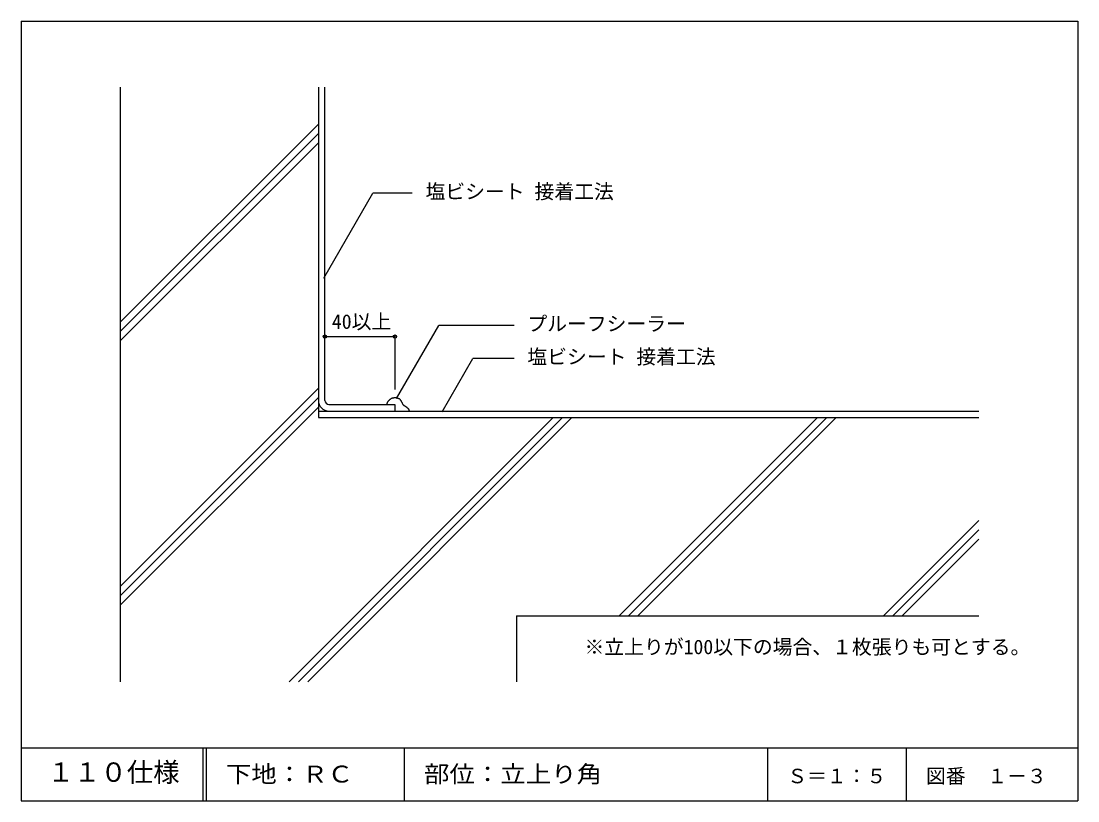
# Model space of a CAD drawing. Units: millimetres, scale not verified. Extents: x -412 to 388, y -604 to 626.
# Drawn here: x -412 to 388, y 36 to 626 of the extents above; entities that cross this region are included whole.
import ezdxf
from ezdxf.enums import TextEntityAlignment as Align

# ---------------------------------------------------------------- set-up
doc = ezdxf.new("R2010")
doc.units = ezdxf.units.MM
doc.header["$LTSCALE"] = 5
doc.header["$PDMODE"] = 32
doc.header["$PDSIZE"] = 2.5
for name, color, linetype in [('2-2_in line', 7, 'Continuous'), ('2-3', 3, 'Continuous'), ('2-4_out line', 2, 'Continuous'), ('2-A_moji', 7, 'Continuous'), ('2-B_dim', 7, 'Continuous'), ('2-E_con他', 4, 'Continuous'), ('F-2', 7, 'Continuous'), ('F-5', 6, 'Continuous'), ('F-7', 1, 'Continuous'), ('F-A', 7, 'Continuous')]:
    doc.layers.add(name, color=color, linetype=linetype)
doc.styles.add('HG丸ｺﾞｼｯｸM-PRO', font='')
doc.styles.add('ＭＳ ゴシック', font='')
doc.styles.get('HG丸ｺﾞｼｯｸM-PRO').set_extended_font_data('HG丸ｺﾞｼｯｸM-PRO')
doc.styles.get('ＭＳ ゴシック').set_extended_font_data('MS Gothic')

msp = doc.modelspace()

# ---------------------------------------------------------------- linework, layer by layer
at = {"layer": '2-2_in line'}
msp.add_line((-187.302, 331.144), (-129.302, 331.144), dxfattribs=at)
for points in [[(-187.302, 576.144), (-187.302, 326.144), (312.698, 326.144)], [(-135.299, 336.144), (-135.281, 336.274), (-135.247, 336.5), (-135.21, 336.723), (-135.165, 336.943), (-135.109, 337.16), (-135.04, 337.372), (-134.993, 337.491), (-134.952, 337.584), (-134.874, 337.739), (-134.786, 337.891), (-134.692, 338.04), (-134.592, 338.185), (-134.487, 338.328), (-134.425, 338.409), (-134.351, 338.504), (-134.22, 338.664), (-134.088, 338.822), (-133.952, 338.978), (-133.815, 339.131), (-133.676, 339.283), (-133.595, 339.37), (-133.509, 339.461), (-133.36, 339.617), (-133.208, 339.77), (-133.053, 339.921), (-132.894, 340.067), (-132.731, 340.208), (-132.633, 340.288), (-132.546, 340.357), (-132.391, 340.471), (-132.232, 340.579), (-132.069, 340.68), (-131.902, 340.772), (-131.73, 340.856), (-131.629, 340.9), (-131.515, 340.944), (-131.315, 341.011), (-131.111, 341.068), (-130.904, 341.115)], [(-130.904, 341.115), (-130.695, 341.155), (-130.484, 341.188), (-130.361, 341.205), (-130.213, 341.224), (-129.957, 341.251), (-129.7, 341.27), (-129.444, 341.279), (-129.189, 341.278), (-128.935, 341.263), (-128.789, 341.249), (-128.681, 341.235), (-128.497, 341.206), (-128.313, 341.172), (-128.129, 341.134), (-127.945, 341.094), (-127.76, 341.054), (-127.653, 341.031), (-127.53, 341.005), (-127.32, 340.962), (-127.11, 340.916), (-126.903, 340.863), (-126.7, 340.801), (-126.504, 340.725), (-126.393, 340.673), (-126.294, 340.62), (-126.129, 340.517), (-125.971, 340.401), (-125.82, 340.273), (-125.677, 340.135), (-125.541, 339.99), (-125.465, 339.903), (-125.381, 339.801), (-125.243, 339.619), (-125.113, 339.433), (-124.989, 339.243), (-124.872, 339.049), (-124.759, 338.853), (-124.695, 338.738), (-124.628, 338.615)], [(-124.628, 338.615), (-124.514, 338.402), (-124.402, 338.188), (-124.291, 337.972), (-124.18, 337.757), (-124.069, 337.541), (-124.004, 337.415), (-123.916, 337.246), (-123.759, 336.957), (-123.595, 336.672), (-123.42, 336.395), (-123.231, 336.129), (-123.026, 335.876), (-122.898, 335.737), (-122.852, 335.69), (-122.77, 335.61), (-122.686, 335.533), (-122.599, 335.459), (-122.51, 335.388), (-122.419, 335.32), (-122.365, 335.282), (-122.275, 335.223), (-122.117, 335.127), (-121.956, 335.035), (-121.793, 334.947), (-121.63, 334.857), (-121.469, 334.765), (-121.378, 334.71), (-121.285, 334.65), (-121.129, 334.543), (-120.977, 334.43), (-120.827, 334.313), (-120.68, 334.192), (-120.534, 334.07), (-120.449, 333.999), (-120.344, 333.909), (-120.162, 333.754), (-119.983, 333.597), (-119.808, 333.436), (-119.637, 333.269)], [(-119.637, 333.269), (-119.474, 333.096), (-119.383, 332.992), (-119.331, 332.93), (-119.245, 332.82), (-119.163, 332.708), (-119.085, 332.592), (-119.012, 332.474), (-118.945, 332.353), (-118.909, 332.281), (-118.863, 332.179), (-118.791, 332.001), (-118.729, 331.818), (-118.675, 331.632), (-118.625, 331.444), (-118.58, 331.254), (-118.554, 331.144)]]:
    msp.add_lwpolyline(points, dxfattribs=at)
msp.add_arc((-179.302, 339.144), 8, 180, 270, dxfattribs=at)
at = {"layer": '2-3'}
for p, q in [((-337.302, 576.144), (-337.302, 126.144)), ((-37.302, 176.144), (312.698, 176.144)), ((-37.302, 176.144), (-37.302, 126.144))]:
    msp.add_line(p, q, dxfattribs=at)
at = {"layer": '2-4_out line'}
for p, q in [((-182.302, 339.144), (-182.302, 576.144)), ((-179.302, 336.144), (-129.302, 336.144)), ((-129.302, 336.144), (-129.302, 331.144)), ((-129.302, 331.144), (312.698, 331.144))]:
    msp.add_line(p, q, dxfattribs=at)
msp.add_arc((-179.302, 339.144), 3, 180, 270, dxfattribs=at)
at = {"layer": '2-A_moji'}
for p, q in [((-183.166, 431.714), (-146.101, 495.913)), ((-116.154, 495.913), (-146.101, 495.913)), ((-128.092, 340.536), (-96.12, 395.913)), ((-39.05, 395.913), (-96.12, 395.913)), ((-93.649, 330.406), (-70.262, 370.913)), ((-39.05, 370.913), (-70.262, 370.913))]:
    msp.add_line(p, q, dxfattribs=at)
at = {"layer": '2-B_dim'}
for p, q in [((-182.302, 387.503), (-129.302, 387.503)), ((-129.302, 387.503), (-129.302, 347.473))]:
    msp.add_line(p, q, dxfattribs=at)
at = {"layer": '2-B_dim', "color": 1}
for p in [(-182.302, 387.503), (-129.302, 387.503)]:
    msp.add_point(p, dxfattribs=at)
at = {"layer": '2-E_con他'}
for p, q in [((-337.302, 398.31), (-187.302, 548.31)), ((-337.302, 391.239), (-187.302, 541.239)), ((-337.302, 384.168), (-187.302, 534.168)), ((-337.302, 198.31), (-187.302, 348.31)), ((-337.302, 191.239), (-187.302, 341.239)), ((-337.302, 184.168), (-187.302, 334.168)), ((-209.468, 126.144), (-9.468, 326.144)), ((-202.397, 126.144), (-2.397, 326.144)), ((-195.326, 126.144), (4.674, 326.144)), ((40.532, 176.144), (190.532, 326.144)), ((47.603, 176.144), (197.603, 326.144)), ((54.674, 176.144), (204.674, 326.144)), ((240.532, 176.144), (312.698, 248.31)), ((247.603, 176.144), (312.698, 241.239)), ((254.674, 176.144), (312.698, 234.168))]:
    msp.add_line(p, q, dxfattribs=at)
at = {"layer": 'F-2'}
for p, q in [((-122.302, 76.144), (-122.302, 36.144)), ((152.698, 76.144), (152.698, 36.144)), ((257.698, 76.144), (257.698, 36.144))]:
    msp.add_line(p, q, dxfattribs=at)
at = {"layer": 'F-5'}
for p, q in [((-412.302, 76.144), (387.698, 76.144)), ((-274.802, 76.144), (-274.802, 36.144)), ((-272.302, 76.144), (-272.302, 36.144))]:
    msp.add_line(p, q, dxfattribs=at)
at = {"layer": 'F-7'}
for p, q in [((-412.302, 626.144), (387.698, 626.144)), ((-412.302, 626.144), (-412.302, 36.144)), ((387.698, 626.144), (387.698, 36.144)), ((-412.302, 36.144), (387.698, 36.144))]:
    msp.add_line(p, q, dxfattribs=at)

# ---------------------------------------------------------------- texts
at = {"layer": '2-A_moji', "style": 'ＭＳ ゴシック'}
for s, p in [('塩ビシート 接着工法', (-106.154, 488.413)), ('プルーフシーラー', (-29.05, 388.413)), ('塩ビシート 接着工法', (-29.05, 363.413)), ('※立上りが100以下の場合、１枚張りも可とする。', (14.193, 143.839))]:
    msp.add_text(s, height=11, dxfattribs=at).set_placement(p, align=Align.BOTTOM_LEFT)
at = {"layer": '2-B_dim', "style": 'ＭＳ ゴシック'}
msp.add_text('40以上', height=11, dxfattribs=at).set_placement((-177.072, 390.003), align=Align.BOTTOM_LEFT)
at = {"layer": 'F-A', "style": 'HG丸ｺﾞｼｯｸM-PRO'}
for s, height, p in [('１１０仕様', 14.66, (-392.302, 46.144)), ('Ｓ＝１：５', 11, (167.698, 46.144)), ('図番', 11, (272.698, 46.144)), ('１－３', 11, (319.116, 46.144))]:
    msp.add_text(s, height=height, dxfattribs=at).set_placement(p, align=Align.BOTTOM_LEFT)
at = {"layer": 'F-A', "style": 'HG丸ｺﾞｼｯｸM-PRO', "width": 1.1}
for s, p in [('下地：ＲＣ', (-257.302, 46.144)), ('部位：立上り角', (-107.302, 46.144))]:
    msp.add_text(s, height=12.83, dxfattribs=at).set_placement(p, align=Align.BOTTOM_LEFT)

doc.saveas('drawing.dxf')
